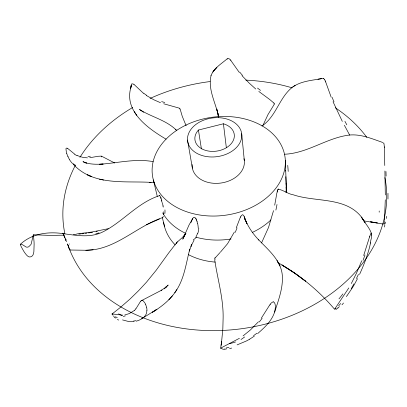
<?xml version="1.0" encoding="UTF-8"?>
<svg xmlns="http://www.w3.org/2000/svg" width="407" height="407" viewBox="0 0 407 407"><rect width="100%" height="100%" fill="white"/><g stroke="black" fill="none" stroke-linecap="round" stroke-linejoin="round"><path stroke-width="0.61" d="M385.287 199.806L384.559 218.137M146.871 310.49C147.085 316.392 141.265 319.8 136.269 321.174M384.406 217.75L384.437 217.079M371.581 235.455L371.449 237.037A49.369 11.31 -65.9 0 1 371.199 239.113M384.096 223.107L384.025 224.206L384.116 223.341M384.508 218.808L384.376 220.462M384.32 221.133L384.157 222.904M163.66 214.596L163.772 211.757M221.586 341.875L222.827 329.115L223.122 318.188C223.524 298.417 217.582 279.4 214.738 260.017M133.979 84.488L133.348 84.091A7.173 5.108 -47.2 0 0 132.911 83.878L131.731 83.913A0.748 0.529 -46.9 0 0 131.512 84.152L131.125 86.986A20.772 14.428 -48.6 0 0 131.13 87.215M221.093 345.334L221.601 341.768L220.731 347.629M131.171 85.134L130.616 88.782L131.115 85.75M130.733 87.943C124.104 111.818 148.57 128.81 166.087 139.179M276.908 192.796L274.71 205.169M370.553 242.791C368.315 253.759 364.173 264.235 359.569 274.404M277.142 191.656L277.299 190.969M273.519 210.643L268.549 227.401L261.538 242.938M274.832 311.263C272.242 320.619 264.672 327.437 257.606 333.628M211.06 75.554C207.926 88.431 214.738 101.19 217.831 113.421L216.753 109.01L218.284 115.364M277.488 190.237C277.584 189.891 277.686 189.545 277.839 189.219C282.188 189.306 288.415 194.241 293.294 194.8C315.562 202.381 345.685 196.576 361.675 217.343C364.636 223 370.095 228.113 371.616 234.376M197.634 233.303L195.848 237.276M369.266 237.815L363.68 255.479M274.644 312.103C278.383 300.33 283.114 288.304 282.346 275.727C281.288 260.409 268.208 249.883 258.379 239.53L258.827 240.044C252.798 233.766 247.878 226.434 244.678 218.33L246.998 223.875L244.21 216.656M369.632 236.696L370.024 235.556A8.898 1.908 -66 0 1 370.319 234.793L370.991 233.287L371.443 233.109M163.293 216.28L162.846 217.348M70.162 249.806C68.788 249.659 68.559 245.767 67.603 244.449M190.949 222.634L191.132 222.136M191.321 221.637L191.509 221.138M184.208 236.014L188.955 225.168L192.628 218.666A24.735 13.024 21.8 0 1 193.03 218.086L193.269 217.735A7.733 4.101 24.2 0 1 193.6 217.424L194.739 217.292L195.772 218.467M361.721 260.816L356.405 273.336L351.317 283.531M262.978 125.29L268.03 114.494L274.181 104.446M236.309 227.706L240.257 217.531M191.707 220.645L192.628 218.666M210.994 75.707C213.792 68.132 221.316 63.904 227.111 58.862M227.142 59.157L227.661 58.42A0.738 0.57 4.5 0 1 227.935 58.298L229.227 58.812A7.067 5.489 4.4 0 1 229.68 59.198L230.296 59.854M162.744 217.572C136.574 226.175 115.359 250.132 86.213 250.264L69.928 250.01M383.45 143.055L383.796 142.928L384.091 144.5A8.069 1.918 82.2 0 1 384.177 145.258L384.244 146.388M185.022 234.62L182.748 239.148L185.49 233.755M234.346 232.061L227.574 243.686L220.528 252.03M194.017 240.288L190.939 246.352L191.702 244.638L189.275 251.058L189.81 249.069C186.177 262.739 184.559 277.34 176.892 289.555C170.996 299.287 161.889 306.547 152.269 312.347L156.939 309.269L141.646 318.742M357.509 278.642L354.573 284.106A58.41 30.525 -55 0 1 352.381 287.805L347.522 294.963M240.715 216.616L241.02 216.076A7.758 4.477 -26.9 0 1 241.417 215.517L242.597 214.662L243.564 215.354A12.078 7.168 -26.8 0 1 243.798 215.741L243.951 216.041A24.374 14.464 -25.7 0 1 244.322 216.956L244.683 218.233M335.012 308.659L334.732 309.432L335.907 308.567M348.784 287.973L335.297 308.191M215.079 258.155L214.876 258.506A7.514 4.182 10.1 0 0 214.687 258.928L215.11 259.747M174.766 292.781L176.892 289.555M185.383 233.73L182.519 237.383L176.663 242.597M101.714 156.924L101.582 156.181A6.049 3.271 -67.5 0 0 101.267 156.11L98.224 156.273L89.744 157.728M269.704 304.985L261.411 318.05M212.79 72.059L213.945 70.452M347.339 295.212L346.321 296.581M270.299 304.177L270.965 303.357A9.412 4.701 -21.9 0 1 271.469 302.844L272.985 301.872A0.982 0.504 -21.4 0 1 273.356 301.862M215.547 257.489L220.09 252.488M135.862 308.888L140.415 301.551A30.637 12.363 27 0 1 140.817 301.16M177.294 241.839L168.88 252.691L156.196 270.243L146.403 282.27L138.533 290.751L130.072 298.982L120.294 307.509L111.976 314.046L113.131 315.293M322.827 78.673L323.229 78.358A0.773 0.468 50 0 1 323.468 78.368M258.465 321.764L250.488 329.889L243.065 335.917M340.674 303.525L338.67 305.764M168.829 299.776L172.354 295.899M164.408 288.848L168.188 285.032L165.695 287.332L166.585 286.609L161.096 290.532L161.884 290.049L141.504 300.61M140.786 301.139L141.234 300.773A9.224 3.76 28.8 0 1 141.585 300.58M261.96 125.982C276.445 116.321 279.222 97.125 292.882 86.874C301.231 81.085 311.726 80.438 321.413 78.668M220.915 348.066L220.767 348.662L222.329 348.651M134.142 310.627L129.314 313.588L124.817 314.962M20.355 244.342C31.924 233.328 48.794 231.324 63.955 233.76C76.694 235.49 90.359 237.973 102.457 232.097C122.904 222.024 137.525 202.538 159.803 195.558M254.319 336.136L249.695 339.158M292.918 86.849L295.167 85.429M239.418 338.309L221.255 347.822A7.57 3.627 1 0 0 220.869 348.051M179.757 109.107L180.072 108.801L179.746 108.394M146.418 224.73L159.437 219.022M141.58 300.575L142.837 300.575A0.962 0.397 29.6 0 1 143.198 300.788L145.126 303.342A26.577 10.958 29.8 0 1 145.625 304.512M237.113 344.882L246.276 341.035A59.341 39.276 1.5 0 0 249.705 339.158M95.798 233.872L99.059 232.845M198.428 130.047L223.423 123.779A19.841 14.164 -8 0 1 231.812 142.918A19.841 14.164 -8 0 1 204.085 149.873A19.841 14.164 -8 0 1 198.428 130.047L201.414 148.901M228.958 347.329L226.144 347.99M108.308 228.693L91.733 232.031L76.633 233.974M317.969 79.228L322.339 78.515M284.656 154.238C307.763 153.2 326.796 137.77 349.409 135.038C361.065 133.923 372.029 138.802 382.794 142.491M84.081 233.567L81.766 233.832M85.216 233.425L86.92 233.216M78.81 234.152L80.586 233.959M134.056 321.591L130.937 321.728A56.232 23.464 51.9 0 1 128.637 321.52L122.527 319.907M76.348 234.371L73.382 234.62M85.841 250.285L93.162 249.735M64.148 235.165L50.27 235.419L33.313 234.763L31.242 243.778A71.006 11.752 75 0 1 30.876 244.607L28.734 246.759A176.175 28.968 73.7 0 1 28.169 246.993L27.386 247.161A92.72 15.491 74.7 0 1 26.002 246.957C18.371 241.758 19.572 243.951 23.662 251.068A70.07 11.691 75.2 0 0 25.142 253.271L26.114 254.523A53.948 9.076 75.3 0 0 27.437 255.901C28.953 257.687 31.746 257.102 32.825 255.199A53.968 8.949 75.3 0 0 33.272 254.233L33.578 253.22A47.517 7.86 75.4 0 0 33.883 251.47L34.112 244.5A123.504 21.352 74.5 0 0 34.046 241.926L33.445 234.859M122.599 315.125L112.205 313.955A7.219 1.76 46.3 0 0 112.037 313.985M87.464 157.87L82.601 157.305L77.086 155.53M154.446 182.789L149.639 182.295L151.058 182.372C124.69 180.789 93.076 186.065 73.153 164.118M153.144 161.615C135.134 158.333 117.272 163.151 99.339 164.286L103.144 164.082C97.319 164.382 91.351 164.474 85.694 162.836L86.635 163.08L82.972 161.64L85.231 162.892M274.013 104.075L274.501 103.963L274.176 103.353A5.846 4.024 24.8 0 0 273.85 103.037M364.051 220.945L383.124 224.033M99.445 179.177L103.622 180.062M273.356 301.862L274.303 302.457L274.903 303.607A27.59 14.128 -21 0 1 275.183 304.68L275.351 306.186A50.819 26.079 -20.3 0 1 275.336 308.094M163.69 103.765L179.355 108.165A5.779 4.197 -24.7 0 1 179.675 108.364M162.474 217.887L162.337 217.557M160.526 102.737L153.851 99.791L146.367 95.472M323.468 78.368L324.486 79.462M75.315 165.242L71.739 162.795L69.292 159.447M114.723 163.019L101.679 156.227M117.277 317.669L115.512 316.748M67.445 148.326L66.992 148.123A7.692 3.271 -84 0 0 66.697 148.051L66.02 148.494A0.799 0.341 -83.5 0 0 65.949 148.83L66.331 151.964A22.029 8.964 -84.2 0 0 66.677 153.317M277.727 262.378L293.442 272.273L305.794 281.344L296.087 274.104L281.949 264.932C301.551 276.592 319.337 291.336 334.122 308.72M74.863 154.289L67.883 148.596A25.697 10.897 -84.4 0 0 67.435 148.367M258.816 91.448L269.688 99.481L273.875 103.022M143.625 112.266L139.499 109.478C151.582 117.145 166.483 120.096 176.78 130.576M143.442 93.295L134.569 84.936A23.83 16.962 -47.2 0 0 133.984 84.483M255.718 88.991L249.221 83.12L241.972 75.641M278.271 188.894L278.53 189.28M175.539 129.421L176.699 130.505M66.132 239.809L65.863 239.504M230.871 60.536L239.179 72.278M134.264 111.584L136.721 115.323M62.968 233.292L63.863 235.307M344.368 125.275L349.705 135.144M277.014 260.394L280.036 266.056M65.232 238.477L63.813 235.399M342.312 121.388L333.063 101.806M196.047 218.956L196.225 219.322M186.141 125.768L182.255 116.321L180.189 109.259M325.259 80.978L324.817 80.052A7.382 4.492 50 0 0 324.496 79.457M64.682 237.261L63.105 233.684M65.217 238.548L65.868 240.135M325.661 81.904L331.186 97.212M145.66 304.522L146.184 306.039A48.331 19.785 30.2 0 1 146.601 307.809M196.667 220.375L197.136 221.769M160.679 197.263L159.575 195.319A7.514 1.363 62.6 0 0 159.478 195.446M160.872 197.843L161.009 198.255M66.692 153.286L67.241 154.925A39.871 15.878 -84.8 0 0 67.974 156.797M161.37 199.43L161.793 200.921M153.358 179.935L157.27 196.347M162.322 217.44L164.499 226.567M218.33 115.237L217.943 113.405L218.371 116.855M162.993 205.932L163.222 207.127M187.51 140.013L192.394 168.193M223.423 123.779L226.338 147.639M241.687 133.72A27.284 19.48 -8 0 1 203.251 155.871A27.284 19.48 -8 0 1 198.987 122.395A27.284 19.48 -8 0 1 241.687 133.72L244.307 160.434M286.085 187.098L286.497 192.669M285.404 170.207L285.46 171.011M218.432 116.906L218.233 114.153L218.244 117.15M285.846 176.714L286.411 192.684M198.224 227.971L198.133 226.724A62.688 33.471 26.2 0 0 197.624 223.448M384.31 147.507L384.763 165.501M285.332 160.521A66.921 49.42 -7.9 0 1 187.301 211.976A66.921 49.42 -7.9 0 1 183.562 126.292A66.921 49.42 -7.9 0 1 285.332 160.521L286.233 184.488M384.91 171.001L385.307 194.958M243.966 158.664A26.252 19.358 -7.9 0 1 220.075 183.145A26.252 19.358 -7.9 0 1 192.17 164.55M64.352 236.559A24.247 0.514 66.3 0 1 64.886 237.841M65.746 239.865A43.814 1.012 66.2 0 1 66.473 241.661M68.147 245.38A48.214 0.997 66.4 0 1 68.91 247.375M69.465 244.19A63.07 1.969 81.8 0 1 69.399 243.874M65.863 239.794A84.356 4.808 77.5 0 1 65.608 240.166M62.856 233.16A28.383 0.402 64.8 0 1 62.917 233.242M160.78 197.375A11.528 2.279 63.2 0 1 160.979 197.96M160.897 198.123A23.011 4.36 63.6 0 1 161.258 199.288M161.554 200.605A50.203 9.768 63.3 0 1 162.017 202.345M162.368 202.823A59.468 11.681 63.1 0 1 163.105 206.09M164.937 209.89A48.179 9.32 63.6 0 1 164.835 213.65M163.639 214.494A66.697 7.443 76.8 0 1 162.647 212.881M146.729 307.865A53.256 21.688 30.7 0 1 146.952 310.531M135.923 320.691A69.317 28.292 48.7 0 1 133.633 320.965M122.324 315.801A104.09 56.42 71.1 0 1 118.574 313.848M118.691 320.06A96.663 53.231 74.4 0 1 117.328 319.48M115.893 318.096A43.34 18.305 58.6 0 1 114.738 317.496M114.84 317.226A18.915 6.904 53.8 0 1 113.543 316.519M125.32 315.868A82.356 31.639 59.5 0 1 123.27 316.417M135.801 308.827A93.656 35.338 45.4 0 1 134.218 310.709M195.828 218.467A11.93 6.497 24.9 0 1 196.093 218.961M196.174 219.317A23.916 12.841 25.8 0 1 196.617 220.37M197.039 221.749A52.732 28.185 26.1 0 1 197.492 223.418M198.769 228.159A50.524 27.01 26.4 0 1 197.771 233.364M196.093 237.505A69.689 35.501 43.5 0 1 193.228 239.932M176.353 243.539A7.372 2.177 52.9 0 1 176.399 243.228M176.704 243.228A23.245 7.123 49.6 0 1 176.836 242.781M275.254 308.109A56.156 28.907 -19.7 0 1 274.73 311.284M256.827 333.231A73.509 46.953 -1.4 0 1 253.536 335.673M235.567 341.961A109.432 91.448 21.4 0 1 229.66 343.656M231.69 348.066A101.735 86.518 25.5 0 1 229.553 348.662M226.658 348.86A45.742 31.914 8.9 0 1 224.801 349.247M224.771 349.023A19.923 12.459 5.3 0 1 222.665 349.379M244.622 336.971A88.105 60.15 12.1 0 1 241.01 339.504M262.144 318.218A100.987 60.623 -3.3 0 1 259.259 321.978M269.821 304.98A30.917 14.906 -23.4 0 1 270.416 304.171M244.714 218.223A54.68 32.453 -25.1 0 1 245.039 219.826M214.825 258.099A23.504 12.846 6 0 1 215.247 257.407M237.032 227.905A128.663 88.823 10.8 0 1 235.205 232.331M240.395 217.516A24.593 13.711 -28.8 0 1 240.852 216.61M371.647 234.32A26.491 6.024 -66.1 0 1 371.616 235.399M370.965 239.443A54.711 12.765 -65.6 0 1 370.319 243.096M358.425 274.404A72.711 34.865 -56 0 1 356.4 278.52M342.913 293.9A109.615 86.131 -54.6 0 1 338.97 298.865M343.508 303.022A101.628 82.707 -54.8 0 1 341.982 304.797M339.362 306.608A45.075 27.218 -51.7 0 1 337.998 308.043M337.825 307.845A19.541 10.119 -50.6 0 1 336.243 309.381M334.946 308.679A7.392 2.63 -48.1 0 1 335.236 308.201M353.907 283.913A88.405 53.622 -48.5 0 1 351.302 288.573M364.972 254.94A101.292 42.689 -56.1 0 1 363.013 260.378M369.444 237.632A28.989 5.617 -66.5 0 1 369.805 236.533M278.505 189.336A11.874 3.683 -69.9 0 1 278.571 189.545M276.999 204.518A135.77 84.722 -46.3 0 1 275.88 210.078M277.121 192.587A23.83 6.415 -70 0 1 277.355 191.473M277.33 190.944A7.57 2.233 -69.2 0 1 277.513 190.222M379.212 210.999A104.523 43.829 83.9 0 1 379.197 212.2M386.706 216.331A96.525 44.49 82.9 0 1 386.614 218.447M385.348 222.105A41.896 8.771 88.7 0 1 385.241 223.58M384.813 224.817A18.086 2.228 -89.3 0 1 384.579 226.999M387.968 193.305A82.992 16.667 -88.8 0 1 387.963 199.059M386.106 176.073A94.195 4.467 87.6 0 1 385.973 171.515M384.356 146.495A26.262 6.522 82 0 1 384.417 147.629M287.739 165.374A137.505 30.082 -87.1 0 1 288.222 171.423M346.795 124.807A75.524 19.887 60.1 0 1 344.938 121.327M334.01 101.877A84.687 41.865 55.3 0 1 332.137 97.365M325.341 80.973A24.14 14.723 49.9 0 1 325.742 81.904M260.541 90.395A69.811 39.413 24.6 0 1 257.539 88.07M242.516 75.402A77.757 56.166 13 0 1 239.713 72.085M230.337 59.839A23.28 18.061 4.5 0 1 230.906 60.521M164.774 102.498A67.654 42.348 -19.1 0 1 161.625 101.577M146.561 95.263A75.29 52.808 -36.4 0 1 143.605 93.137M69.343 159.305A43.9 17.526 -84.6 0 1 68.045 156.624M90.318 156.202A69.485 31.11 -58.5 0 1 87.998 156.583M77.06 155.596A77.579 35.816 -73.8 0 1 74.796 154.477M215.232 262.098A62.2 48.53 -7.6 0 1 188.349 254.594M175.219 244.922A62.2 48.53 -7.6 0 1 163.614 222.278M97.293 231.532A163.828 107.774 -14.8 0 1 96.128 231.736M92.552 232.321A163.828 107.774 -14.8 0 1 88.553 232.916M384.9 177.65A162.546 124.588 -7.7 0 1 256.39 326.185A162.546 124.588 -7.7 0 1 67.557 243.854M64.901 233.908A162.546 124.588 -7.7 0 1 75.432 165.176M79.93 157.356A162.546 124.588 -7.7 0 1 132.687 107.489M150.097 98.433A162.546 124.588 -7.7 0 1 210.073 81.553M245.833 80.123A162.546 124.588 -7.7 0 1 292.165 87.846M335.297 107.774A162.546 124.588 -7.7 0 1 366.743 137.261M286.126 183.465A64.474 49.008 -7.7 0 1 285.943 192.333M270.909 219.933A64.474 49.008 -7.7 0 1 252.254 232.468M231.044 238.955A64.474 49.008 -7.7 0 1 196.154 237.235M185.979 233.491A64.474 49.008 -7.7 0 1 163.344 214.001M215.451 68.778L213.99 70.416L216.916 67.292L215.451 68.778M373.875 222.359L370.492 221.825L377.32 222.929L373.875 222.359M89.993 175.977L87.286 174.73L91.209 176.536L89.993 175.977M363.186 219.714L361.396 217.099L365.038 222.441L363.186 219.714"/></g></svg>
